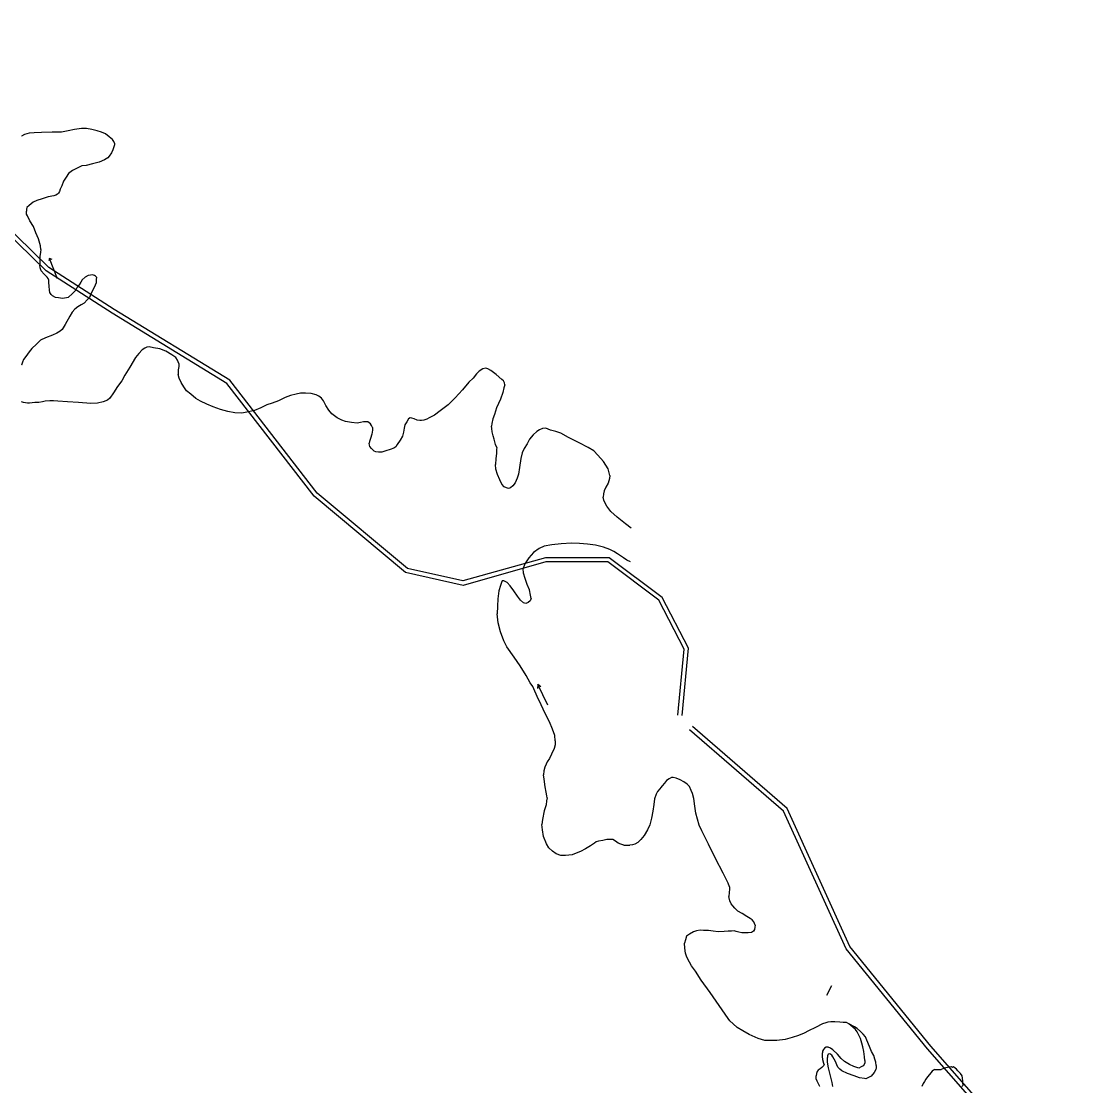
# Model space of a CAD drawing. Header units: millimetres. Extents: x 583 to 26013, y 350 to 21391.
# Drawn here: x 13591 to 14091, y 17384 to 17884 of the extents above; entities that cross this region are included whole.
import ezdxf

# ---------------------------------------------------------------- set-up
doc = ezdxf.new("R2010")
doc.units = ezdxf.units.MM
for name, color, linetype in [('105-QUADRAS_ESTRADAS', 80, 'Continuous'), ('145-', 130, 'Continuous'), ('RIOS', 140, 'Continuous')]:
    doc.layers.add(name, color=color, linetype=linetype)

msp = doc.modelspace()

# ---------------------------------------------------------------- linework, layer by layer
at = {"layer": '105-QUADRAS_ESTRADAS', "color": 0, "linetype": 'Continuous'}
msp.add_line((13971.41551, 17431.30241), (13969.01551, 17426.70241), dxfattribs=at)
at = {"layer": '145-', "color": 0, "linetype": 'Continuous'}
for p, q in [((13597.21551, 17831.60241), (13594.81551, 17831.40241)), ((13600.61551, 17831.80241), (13597.21551, 17831.60241)), ((13605.61551, 17832.00241), (13600.61551, 17831.80241)), ((13608.21551, 17831.90241), (13605.61551, 17832.00241)), ((13610.01551, 17831.90241), (13608.21551, 17831.90241)), ((13613.11551, 17832.60241), (13610.01551, 17831.90241)), ((13616.11551, 17833.20241), (13613.11551, 17832.60241)), ((13619.41551, 17833.60241), (13616.11551, 17833.20241)), ((13621.81551, 17833.60241), (13619.41551, 17833.60241)), ((13624.21551, 17833.20241), (13621.81551, 17833.60241)), ((13626.81551, 17832.60241), (13624.21551, 17833.20241)), ((13628.81551, 17831.90241), (13626.81551, 17832.60241)), ((13630.61551, 17831.10241), (13628.81551, 17831.90241)), ((13592.71551, 17830.80241), (13591.21551, 17830.10241)), ((13591.21551, 17830.10241), (13591.21551, 17830.10241)), ((13594.81551, 17831.40241), (13592.71551, 17830.80241)), ((13632.41551, 17829.80241), (13630.61551, 17831.10241)), ((13634.01551, 17828.50241), (13632.41551, 17829.80241)), ((13634.61551, 17827.50241), (13634.01551, 17828.50241)), ((13634.81551, 17826.70241), (13634.61551, 17827.50241)), ((13634.81551, 17826.70241), (13634.81551, 17826.00241)), ((13633.51551, 17822.20241), (13632.41551, 17820.70241)), ((13634.11551, 17823.60241), (13633.51551, 17822.20241)), ((13634.51551, 17825.00241), (13634.11551, 17823.60241)), ((13634.81551, 17826.00241), (13634.51551, 17825.00241)), ((13624.61551, 17817.00241), (13621.51551, 17816.30241)), ((13627.61551, 17817.80241), (13624.61551, 17817.00241)), ((13630.21551, 17819.00241), (13627.61551, 17817.80241)), ((13631.71551, 17819.90241), (13630.21551, 17819.00241)), ((13632.41551, 17820.70241), (13631.71551, 17819.90241)), ((13613.31551, 17812.50241), (13612.21551, 17810.80241)), ((13615.11551, 17813.90241), (13613.31551, 17812.50241)), ((13617.71551, 17815.20241), (13615.11551, 17813.90241)), ((13619.51551, 17816.10241), (13617.71551, 17815.20241)), ((13621.51551, 17816.30241), (13619.51551, 17816.10241)), ((13610.11551, 17806.80241), (13609.41551, 17805.20241)), ((13610.91551, 17809.00241), (13610.11551, 17806.80241)), ((13612.21551, 17810.80241), (13610.91551, 17809.00241)), ((13603.71551, 17801.50241), (13600.91551, 17800.60241)), ((13606.41551, 17802.10241), (13603.71551, 17801.50241)), ((13607.41551, 17802.40241), (13606.41551, 17802.10241)), ((13608.11551, 17802.80241), (13607.41551, 17802.40241)), ((13608.61551, 17803.30241), (13608.11551, 17802.80241)), ((13609.11551, 17804.10241), (13608.61551, 17803.30241)), ((13609.41551, 17805.20241), (13609.11551, 17804.10241)), ((13593.81551, 17796.50241), (13593.51551, 17795.80241)), ((13594.81551, 17797.50241), (13593.81551, 17796.50241)), ((13596.71551, 17799.00241), (13594.81551, 17797.50241)), ((13598.41551, 17799.80241), (13596.71551, 17799.00241)), ((13600.91551, 17800.60241), (13598.41551, 17799.80241)), ((13593.51551, 17795.80241), (13593.51551, 17794.80241)), ((13593.61551, 17793.50241), (13593.51551, 17794.80241)), ((13594.01551, 17792.60241), (13593.61551, 17793.50241)), ((13595.21551, 17790.30241), (13594.01551, 17792.60241)), ((13596.81551, 17787.70241), (13595.21551, 17790.30241)), ((13598.01551, 17784.70241), (13596.81551, 17787.70241)), ((13599.21551, 17781.80241), (13598.01551, 17784.70241)), ((13600.11551, 17778.60241), (13599.21551, 17781.80241)), ((13600.31551, 17776.90241), (13600.11551, 17778.60241)), ((13600.31551, 17776.90241), (13600.21551, 17775.60241)), ((13600.21551, 17775.60241), (13599.91551, 17773.60241)), ((13599.91551, 17773.60241), (13599.91551, 17771.40241)), ((13604.41551, 17772.70241), (13604.11551, 17771.50241)), ((13608.11551, 17763.10241), (13604.41551, 17772.70241)), ((13605.61551, 17772.10241), (13604.41551, 17772.70241)), ((13599.91551, 17771.40241), (13599.81551, 17769.50241)), ((13600.01551, 17768.30241), (13599.81551, 17769.50241)), ((13600.51551, 17766.90241), (13600.01551, 17768.30241)), ((13601.81551, 17765.30241), (13600.51551, 17766.90241)), ((13603.21551, 17763.80241), (13601.81551, 17765.30241)), ((13603.71551, 17763.30241), (13603.21551, 17763.80241)), ((13604.01551, 17762.50241), (13603.71551, 17763.30241)), ((13604.11551, 17761.40241), (13604.01551, 17762.50241)), ((13619.01551, 17761.50241), (13618.31551, 17760.30241)), ((13619.71551, 17762.60241), (13619.01551, 17761.50241)), ((13621.11551, 17763.90241), (13619.71551, 17762.60241)), ((13622.51551, 17764.70241), (13621.11551, 17763.90241)), ((13623.61551, 17764.80241), (13622.51551, 17764.70241)), ((13624.51551, 17764.90241), (13623.61551, 17764.80241)), ((13625.51551, 17764.70241), (13624.51551, 17764.90241)), ((13626.01551, 17764.40241), (13625.51551, 17764.70241)), ((13626.41551, 17763.80241), (13626.01551, 17764.40241)), ((13626.31551, 17762.80241), (13626.21551, 17761.20241)), ((13626.41551, 17763.80241), (13626.31551, 17762.80241)), ((13604.21551, 17759.60241), (13604.11551, 17761.40241)), ((13604.31551, 17757.80241), (13604.21551, 17759.60241)), ((13604.61551, 17756.70241), (13604.31551, 17757.80241)), ((13605.21551, 17755.80241), (13604.61551, 17756.70241)), ((13616.61551, 17757.60241), (13615.11551, 17756.20241)), ((13617.41551, 17759.20241), (13616.61551, 17757.60241)), ((13618.31551, 17760.30241), (13617.41551, 17759.20241)), ((13625.31551, 17759.00241), (13624.01551, 17756.30241)), ((13626.21551, 17761.20241), (13625.31551, 17759.00241)), ((13605.81551, 17755.10241), (13605.21551, 17755.80241)), ((13607.21551, 17754.40241), (13605.81551, 17755.10241)), ((13608.61551, 17754.10241), (13607.21551, 17754.40241)), ((13610.41551, 17753.80241), (13608.61551, 17754.10241)), ((13612.41551, 17754.20241), (13610.41551, 17753.80241)), ((13613.11551, 17754.30241), (13612.41551, 17754.20241)), ((13615.11551, 17756.20241), (13613.11551, 17754.30241)), ((13620.61551, 17751.70241), (13619.31551, 17750.90241)), ((13622.11551, 17753.20241), (13620.61551, 17751.70241)), ((13623.11551, 17754.40241), (13622.11551, 17753.20241)), ((13624.01551, 17756.30241), (13623.11551, 17754.40241)), ((13615.01551, 17747.40241), (13613.91551, 17745.50241)), ((13616.21551, 17748.80241), (13615.01551, 17747.40241)), ((13617.71551, 17749.90241), (13616.21551, 17748.80241)), ((13619.31551, 17750.90241), (13617.71551, 17749.90241)), ((13611.71551, 17741.70241), (13610.31551, 17739.30241)), ((13613.91551, 17745.50241), (13611.71551, 17741.70241)), ((13605.71551, 17736.70241), (13602.51551, 17735.40241)), ((13607.81551, 17737.60241), (13605.71551, 17736.70241)), ((13609.41551, 17738.60241), (13607.81551, 17737.60241)), ((13610.31551, 17739.30241), (13609.41551, 17738.60241)), ((13598.21551, 17732.50241), (13596.11551, 17730.40241)), ((13600.21551, 17734.30241), (13598.21551, 17732.50241)), ((13602.51551, 17735.40241), (13600.21551, 17734.30241)), ((13593.21551, 17726.70241), (13592.11551, 17725.20241)), ((13594.81551, 17728.80241), (13593.21551, 17726.70241)), ((13596.11551, 17730.40241), (13594.81551, 17728.80241)), ((13646.31551, 17728.00241), (13644.81551, 17726.10241)), ((13647.81551, 17729.70241), (13646.31551, 17728.00241)), ((13649.11551, 17730.50241), (13647.81551, 17729.70241)), ((13650.01551, 17731.00241), (13649.11551, 17730.50241)), ((13651.11551, 17731.10241), (13650.01551, 17731.00241)), ((13653.21551, 17730.70241), (13651.11551, 17731.10241)), ((13656.11551, 17730.20241), (13653.21551, 17730.70241)), ((13658.91551, 17729.20241), (13656.11551, 17730.20241)), ((13661.81551, 17727.50241), (13658.91551, 17729.20241)), ((13663.61551, 17726.10241), (13661.81551, 17727.50241)), ((13591.71551, 17724.00241), (13591.21551, 17722.60241)), ((13591.21551, 17722.60241), (13591.21551, 17722.60241)), ((13592.11551, 17725.20241), (13591.71551, 17724.00241)), ((13642.11551, 17721.60241), (13639.71551, 17717.90241)), ((13644.81551, 17726.10241), (13642.11551, 17721.60241)), ((13664.41551, 17724.90241), (13663.61551, 17726.10241)), ((13665.11551, 17723.40241), (13664.41551, 17724.90241)), ((13665.01551, 17721.90241), (13664.81551, 17720.40241)), ((13665.11551, 17723.40241), (13665.01551, 17721.90241)), ((13639.71551, 17717.90241), (13638.31551, 17715.20241)), ((13664.81551, 17720.40241), (13664.71551, 17718.20241)), ((13665.21551, 17716.50241), (13664.71551, 17718.20241)), ((13666.21551, 17714.40241), (13665.21551, 17716.50241)), ((13804.81551, 17718.50241), (13803.21551, 17716.40241)), ((13806.11551, 17719.70241), (13804.81551, 17718.50241)), ((13807.71551, 17720.90241), (13806.11551, 17719.70241)), ((13809.21551, 17721.10241), (13807.71551, 17720.90241)), ((13810.11551, 17720.90241), (13809.21551, 17721.10241)), ((13811.51551, 17720.10241), (13810.11551, 17720.90241)), ((13814.01551, 17718.20241), (13811.51551, 17720.10241)), ((13816.71551, 17715.90241), (13814.01551, 17718.20241)), ((13636.31551, 17712.60241), (13634.41551, 17709.60241)), ((13638.31551, 17715.20241), (13636.31551, 17712.60241)), ((13667.41551, 17712.40241), (13666.21551, 17714.40241)), ((13668.61551, 17710.60241), (13667.41551, 17712.40241)), ((13801.21551, 17714.60241), (13798.21551, 17711.00241)), ((13803.21551, 17716.40241), (13801.21551, 17714.60241)), ((13817.41551, 17715.20241), (13816.71551, 17715.90241)), ((13817.61551, 17711.90241), (13817.11551, 17709.80241)), ((13817.91551, 17714.30241), (13817.41551, 17715.20241)), ((13818.01551, 17713.30241), (13817.61551, 17711.90241)), ((13818.01551, 17713.30241), (13817.91551, 17714.30241)), ((13632.71551, 17707.10241), (13631.61551, 17706.10241)), ((13634.41551, 17709.60241), (13632.71551, 17707.10241)), ((13670.71551, 17708.90241), (13668.61551, 17710.60241)), ((13673.11551, 17707.00241), (13670.71551, 17708.90241)), ((13675.21551, 17705.70241), (13673.11551, 17707.00241)), ((13714.91551, 17707.40241), (13711.91551, 17705.90241)), ((13717.51551, 17708.40241), (13714.91551, 17707.40241)), ((13720.11551, 17709.00241), (13717.51551, 17708.40241)), ((13722.11551, 17709.50241), (13720.11551, 17709.00241)), ((13724.51551, 17709.50241), (13722.11551, 17709.50241)), ((13727.21551, 17709.20241), (13724.51551, 17709.50241)), ((13729.51551, 17708.70241), (13727.21551, 17709.20241)), ((13730.81551, 17708.10241), (13729.51551, 17708.70241)), ((13732.11551, 17707.10241), (13730.81551, 17708.10241)), ((13733.01551, 17705.80241), (13732.11551, 17707.10241)), ((13794.71551, 17707.20241), (13791.51551, 17703.90241)), ((13798.21551, 17711.00241), (13794.71551, 17707.20241)), ((13816.11551, 17706.60241), (13814.21551, 17702.50241)), ((13817.11551, 17709.80241), (13816.11551, 17706.60241)), ((13591.21551, 17705.30241), (13591.21551, 17705.30241)), ((13592.21551, 17705.00241), (13591.21551, 17705.30241)), ((13594.11551, 17704.80241), (13592.21551, 17705.00241)), ((13595.01551, 17704.70241), (13594.11551, 17704.80241)), ((13597.51551, 17705.00241), (13595.01551, 17704.70241)), ((13599.41551, 17705.10241), (13597.51551, 17705.00241)), ((13601.11551, 17705.30241), (13599.41551, 17705.10241)), ((13602.41551, 17705.60241), (13601.11551, 17705.30241)), ((13604.61551, 17705.80241), (13602.41551, 17705.60241)), ((13606.21551, 17705.80241), (13604.61551, 17705.80241)), ((13608.21551, 17705.60241), (13606.21551, 17705.80241)), ((13612.81551, 17705.30241), (13608.21551, 17705.60241)), ((13618.01551, 17705.00241), (13612.81551, 17705.30241)), ((13623.81551, 17704.60241), (13618.01551, 17705.00241)), ((13626.91551, 17704.80241), (13623.81551, 17704.60241)), ((13629.51551, 17705.30241), (13626.91551, 17704.80241)), ((13631.61551, 17706.10241), (13629.51551, 17705.30241)), ((13678.21551, 17704.20241), (13675.21551, 17705.70241)), ((13681.21551, 17703.00241), (13678.21551, 17704.20241)), ((13684.71551, 17701.80241), (13681.21551, 17703.00241)), ((13688.01551, 17700.80241), (13684.71551, 17701.80241)), ((13703.61551, 17702.60241), (13700.61551, 17701.30241)), ((13706.31551, 17703.90241), (13703.61551, 17702.60241)), ((13708.81551, 17704.70241), (13706.31551, 17703.90241)), ((13711.91551, 17705.90241), (13708.81551, 17704.70241)), ((13734.11551, 17703.60241), (13733.01551, 17705.80241)), ((13735.51551, 17701.40241), (13734.11551, 17703.60241)), ((13791.51551, 17703.90241), (13787.81551, 17701.10241)), ((13814.21551, 17702.50241), (13813.21551, 17699.40241)), ((13691.41551, 17700.20241), (13688.01551, 17700.80241)), ((13694.71551, 17700.10241), (13691.41551, 17700.20241)), ((13697.71551, 17700.70241), (13694.71551, 17700.10241)), ((13700.61551, 17701.30241), (13697.71551, 17700.70241)), ((13736.91551, 17699.80241), (13735.51551, 17701.40241)), ((13739.41551, 17697.90241), (13736.91551, 17699.80241)), ((13741.51551, 17696.80241), (13739.41551, 17697.90241)), ((13743.31551, 17696.10241), (13741.51551, 17696.80241)), ((13772.91551, 17697.40241), (13772.11551, 17695.90241)), ((13773.71551, 17697.90241), (13772.91551, 17697.40241)), ((13774.51551, 17697.70241), (13773.71551, 17697.90241)), ((13775.51551, 17697.40241), (13774.51551, 17697.70241)), ((13777.01551, 17696.70241), (13775.51551, 17697.40241)), ((13778.21551, 17696.60241), (13777.01551, 17696.70241)), ((13778.91551, 17696.60241), (13778.21551, 17696.60241)), ((13780.11551, 17696.80241), (13778.91551, 17696.60241)), ((13781.51551, 17697.20241), (13780.11551, 17696.80241)), ((13782.51551, 17697.80241), (13781.51551, 17697.20241)), ((13785.01551, 17699.10241), (13782.51551, 17697.80241)), ((13787.81551, 17701.10241), (13785.01551, 17699.10241)), ((13812.41551, 17697.40241), (13812.01551, 17695.20241)), ((13813.21551, 17699.40241), (13812.41551, 17697.40241)), ((13746.11551, 17695.60241), (13743.31551, 17696.10241)), ((13748.81551, 17695.30241), (13746.11551, 17695.60241)), ((13750.31551, 17695.60241), (13748.81551, 17695.30241)), ((13751.81551, 17696.00241), (13750.31551, 17695.60241)), ((13753.81551, 17696.00241), (13751.81551, 17696.00241)), ((13755.11551, 17695.00241), (13753.81551, 17696.00241)), ((13755.51551, 17694.20241), (13755.11551, 17695.00241)), ((13756.01551, 17693.30241), (13755.51551, 17694.20241)), ((13756.01551, 17692.00241), (13755.61551, 17690.20241)), ((13756.01551, 17693.30241), (13756.01551, 17692.00241)), ((13770.91551, 17693.00241), (13770.51551, 17691.20241)), ((13771.11551, 17694.50241), (13770.91551, 17693.00241)), ((13772.11551, 17695.90241), (13771.11551, 17694.50241)), ((13812.01551, 17695.20241), (13811.81551, 17694.00241)), ((13811.91551, 17692.80241), (13811.81551, 17694.00241)), ((13812.21551, 17691.30241), (13811.91551, 17692.80241)), ((13834.41551, 17692.30241), (13833.11551, 17691.40241)), ((13835.81551, 17692.90241), (13834.41551, 17692.30241)), ((13837.31551, 17693.00241), (13835.81551, 17692.90241)), ((13839.51551, 17692.10241), (13837.31551, 17693.00241)), ((13842.01551, 17691.40241), (13839.51551, 17692.10241)), ((13754.61551, 17686.70241), (13754.41551, 17685.90241)), ((13755.01551, 17688.20241), (13754.61551, 17686.70241)), ((13755.61551, 17690.20241), (13755.01551, 17688.20241)), ((13769.01551, 17687.40241), (13767.51551, 17685.30241)), ((13770.11551, 17689.20241), (13769.01551, 17687.40241)), ((13770.51551, 17691.20241), (13770.11551, 17689.20241)), ((13812.61551, 17689.40241), (13812.21551, 17691.30241)), ((13813.11551, 17687.90241), (13812.61551, 17689.40241)), ((13813.71551, 17685.40241), (13813.11551, 17687.90241)), ((13829.71551, 17687.90241), (13828.61551, 17685.70241)), ((13831.31551, 17689.80241), (13829.71551, 17687.90241)), ((13833.11551, 17691.40241), (13831.31551, 17689.80241)), ((13844.31551, 17690.60241), (13842.01551, 17691.40241)), ((13848.01551, 17688.60241), (13844.31551, 17690.60241)), ((13853.01551, 17686.20241), (13848.01551, 17688.60241)), ((13754.51551, 17685.10241), (13754.41551, 17685.90241)), ((13754.71551, 17684.40241), (13754.51551, 17685.10241)), ((13755.51551, 17683.40241), (13754.71551, 17684.40241)), ((13756.71551, 17682.20241), (13755.51551, 17683.40241)), ((13757.61551, 17681.90241), (13756.71551, 17682.20241)), ((13758.81551, 17681.70241), (13757.61551, 17681.90241)), ((13760.31551, 17681.70241), (13758.81551, 17681.70241)), ((13762.31551, 17682.30241), (13760.31551, 17681.70241)), ((13764.21551, 17683.00241), (13762.31551, 17682.30241)), ((13766.01551, 17683.60241), (13764.21551, 17683.00241)), ((13766.91551, 17684.30241), (13766.01551, 17683.60241)), ((13767.51551, 17685.30241), (13766.91551, 17684.30241)), ((13814.31551, 17684.00241), (13813.71551, 17685.40241)), ((13814.21551, 17683.00241), (13814.11551, 17681.10241)), ((13814.31551, 17684.00241), (13814.21551, 17683.00241)), ((13827.21551, 17683.40241), (13826.21551, 17681.40241)), ((13828.61551, 17685.70241), (13827.21551, 17683.40241)), ((13857.21551, 17684.00241), (13853.01551, 17686.20241)), ((13859.81551, 17682.30241), (13857.21551, 17684.00241)), ((13861.81551, 17680.30241), (13859.81551, 17682.30241)), ((13813.91551, 17678.80241), (13813.71551, 17676.00241)), ((13814.11551, 17681.10241), (13813.91551, 17678.80241)), ((13825.61551, 17678.80241), (13825.01551, 17674.60241)), ((13826.21551, 17681.40241), (13825.61551, 17678.80241)), ((13864.41551, 17677.30241), (13861.81551, 17680.30241)), ((13866.51551, 17673.90241), (13864.41551, 17677.30241)), ((13813.81551, 17673.70241), (13813.71551, 17676.00241)), ((13814.61551, 17671.20241), (13813.81551, 17673.70241)), ((13825.01551, 17674.60241), (13824.51551, 17671.40241)), ((13867.31551, 17670.80241), (13866.51551, 17673.90241)), ((13815.71551, 17668.70241), (13814.61551, 17671.20241)), ((13816.71551, 17666.70241), (13815.71551, 17668.70241)), ((13817.81551, 17665.40241), (13816.71551, 17666.70241)), ((13823.01551, 17667.30241), (13821.91551, 17666.00241)), ((13823.91551, 17669.60241), (13823.01551, 17667.30241)), ((13824.51551, 17671.40241), (13823.91551, 17669.60241)), ((13866.51551, 17667.20241), (13865.51551, 17665.30241)), ((13867.21551, 17669.40241), (13866.51551, 17667.20241)), ((13867.31551, 17670.80241), (13867.21551, 17669.40241)), ((13818.91551, 17665.00241), (13817.81551, 17665.40241)), ((13819.81551, 17664.70241), (13818.91551, 17665.00241)), ((13820.71551, 17665.00241), (13819.81551, 17664.70241)), ((13821.91551, 17666.00241), (13820.71551, 17665.00241)), ((13864.41551, 17662.20241), (13864.31551, 17660.60241)), ((13864.71551, 17663.60241), (13864.41551, 17662.20241)), ((13865.51551, 17665.30241), (13864.71551, 17663.60241)), ((13864.51551, 17659.20241), (13864.31551, 17660.60241)), ((13865.01551, 17658.10241), (13864.51551, 17659.20241)), ((13866.01551, 17656.40241), (13865.01551, 17658.10241)), ((13867.81551, 17653.90241), (13866.01551, 17656.40241)), ((13870.81551, 17651.20241), (13867.81551, 17653.90241)), ((13874.71551, 17648.10241), (13870.81551, 17651.20241)), ((13877.41551, 17646.00241), (13874.71551, 17648.10241)), ((13834.21551, 17636.60241), (13831.61551, 17634.60241)), ((13836.51551, 17637.60241), (13834.21551, 17636.60241)), ((13840.21551, 17638.30241), (13836.51551, 17637.60241)), ((13844.51551, 17638.70241), (13840.21551, 17638.30241)), ((13849.31551, 17639.00241), (13844.51551, 17638.70241)), ((13853.11551, 17638.90241), (13849.31551, 17639.00241)), ((13856.81551, 17638.50241), (13853.11551, 17638.90241)), ((13860.61551, 17638.10241), (13856.81551, 17638.50241)), ((13864.41551, 17637.20241), (13860.61551, 17638.10241)), ((13867.31551, 17636.10241), (13864.41551, 17637.20241)), ((13829.31551, 17632.10241), (13827.51551, 17629.40241)), ((13831.61551, 17634.60241), (13829.31551, 17632.10241)), ((13869.31551, 17635.20241), (13867.31551, 17636.10241)), ((13870.91551, 17634.00241), (13869.31551, 17635.20241)), ((13873.81551, 17632.20241), (13870.91551, 17634.00241)), ((13875.31551, 17631.00241), (13873.81551, 17632.20241)), ((13827.51551, 17629.40241), (13826.71551, 17627.10241)), ((13826.91551, 17624.90241), (13826.71551, 17627.10241)), ((13877.11551, 17630.30241), (13875.31551, 17631.00241)), ((13827.61551, 17622.40241), (13826.91551, 17624.90241)), ((13828.51551, 17619.60241), (13827.61551, 17622.40241)), ((13815.31551, 17616.60241), (13814.81551, 17612.90241)), ((13816.01551, 17619.10241), (13815.31551, 17616.60241)), ((13816.51551, 17620.50241), (13816.01551, 17619.10241)), ((13816.91551, 17621.30241), (13816.51551, 17620.50241)), ((13817.61551, 17621.40241), (13816.91551, 17621.30241)), ((13818.21551, 17621.10241), (13817.61551, 17621.40241)), ((13819.21551, 17620.50241), (13818.21551, 17621.10241)), ((13820.61551, 17619.00241), (13819.21551, 17620.50241)), ((13822.31551, 17616.70241), (13820.61551, 17619.00241)), ((13824.01551, 17614.10241), (13822.31551, 17616.70241)), ((13829.61551, 17617.10241), (13828.51551, 17619.60241)), ((13830.21551, 17614.60241), (13829.61551, 17617.10241)), ((13814.81551, 17612.90241), (13814.61551, 17609.40241)), ((13825.41551, 17612.30241), (13824.01551, 17614.10241)), ((13826.91551, 17611.00241), (13825.41551, 17612.30241)), ((13830.01551, 17612.00241), (13829.11551, 17611.20241)), ((13830.41551, 17613.00241), (13830.01551, 17612.00241)), ((13830.41551, 17613.00241), (13830.21551, 17614.60241)), ((13814.61551, 17609.40241), (13814.51551, 17605.80241)), ((13828.01551, 17610.70241), (13826.91551, 17611.00241)), ((13829.11551, 17611.20241), (13828.01551, 17610.70241)), ((13815.01551, 17601.60241), (13814.51551, 17605.80241)), ((13816.01551, 17597.40241), (13815.01551, 17601.60241)), ((13817.61551, 17593.20241), (13816.01551, 17597.40241)), ((13819.01551, 17590.40241), (13817.61551, 17593.20241)), ((13822.51551, 17585.60241), (13819.01551, 17590.40241)), ((13825.21551, 17581.50241), (13822.51551, 17585.60241)), ((13828.11551, 17577.00241), (13825.21551, 17581.50241)), ((13830.01551, 17573.50241), (13828.11551, 17577.00241)), ((13831.21551, 17571.80241), (13830.01551, 17573.50241)), ((13831.71551, 17570.60241), (13831.21551, 17571.80241)), ((13833.61551, 17572.70241), (13833.41551, 17570.80241)), ((13838.21551, 17563.00241), (13833.61551, 17572.70241)), ((13834.91551, 17571.60241), (13833.61551, 17572.70241)), ((13833.21551, 17567.10241), (13831.71551, 17570.60241)), ((13835.21551, 17563.10241), (13833.21551, 17567.10241)), ((13837.01551, 17559.10241), (13835.21551, 17563.10241)), ((13839.01551, 17555.20241), (13837.01551, 17559.10241)), ((13840.51551, 17551.70241), (13839.01551, 17555.20241)), ((13841.51551, 17548.80241), (13840.51551, 17551.70241)), ((13841.71551, 17546.30241), (13841.51551, 17548.80241)), ((13841.21551, 17542.70241), (13840.01551, 17540.00241)), ((13841.71551, 17544.40241), (13841.21551, 17542.70241)), ((13841.71551, 17546.30241), (13841.71551, 17544.40241)), ((13839.01551, 17538.00241), (13838.01551, 17536.40241)), ((13840.01551, 17540.00241), (13839.01551, 17538.00241)), ((13836.41551, 17532.20241), (13836.31551, 17530.30241)), ((13836.81551, 17533.90241), (13836.41551, 17532.20241)), ((13837.51551, 17535.30241), (13836.81551, 17533.90241)), ((13838.01551, 17536.40241), (13837.51551, 17535.30241)), ((13836.51551, 17528.30241), (13836.31551, 17530.30241)), ((13837.01551, 17524.70241), (13836.51551, 17528.30241)), ((13894.01551, 17527.60241), (13893.01551, 17526.40241)), ((13895.21551, 17528.40241), (13894.01551, 17527.60241)), ((13896.31551, 17529.00241), (13895.21551, 17528.40241)), ((13897.11551, 17529.10241), (13896.31551, 17529.00241)), ((13898.51551, 17528.80241), (13897.11551, 17529.10241)), ((13900.41551, 17527.90241), (13898.51551, 17528.80241)), ((13902.11551, 17527.10241), (13900.41551, 17527.90241)), ((13903.61551, 17525.90241), (13902.11551, 17527.10241)), ((13837.41551, 17522.10241), (13837.01551, 17524.70241)), ((13837.81551, 17520.40241), (13837.41551, 17522.10241)), ((13889.81551, 17522.50241), (13889.11551, 17521.30241)), ((13890.81551, 17523.70241), (13889.81551, 17522.50241)), ((13891.31551, 17524.30241), (13890.81551, 17523.70241)), ((13892.01551, 17525.10241), (13891.31551, 17524.30241)), ((13893.01551, 17526.40241), (13892.01551, 17525.10241)), ((13904.81551, 17524.80241), (13903.61551, 17525.90241)), ((13905.51551, 17522.90241), (13904.81551, 17524.80241)), ((13906.21551, 17521.60241), (13905.51551, 17522.90241)), ((13906.81551, 17519.20241), (13906.21551, 17521.60241)), ((13837.71551, 17518.10241), (13837.41551, 17516.30241)), ((13838.01551, 17519.50241), (13837.71551, 17518.10241)), ((13838.01551, 17519.50241), (13837.81551, 17520.40241)), ((13888.41551, 17519.00241), (13888.01551, 17516.40241)), ((13889.11551, 17521.30241), (13888.41551, 17519.00241)), ((13907.31551, 17515.60241), (13906.81551, 17519.20241)), ((13836.51551, 17513.40241), (13835.81551, 17509.40241)), ((13837.41551, 17516.30241), (13836.51551, 17513.40241)), ((13887.61551, 17513.30241), (13886.91551, 17509.90241)), ((13888.01551, 17516.40241), (13887.61551, 17513.30241)), ((13907.81551, 17512.30241), (13907.31551, 17515.60241)), ((13908.51551, 17509.50241), (13907.81551, 17512.30241)), ((13835.81551, 17509.40241), (13835.51551, 17507.00241)), ((13835.71551, 17504.50241), (13835.51551, 17507.00241)), ((13886.11551, 17506.90241), (13885.01551, 17504.50241)), ((13886.91551, 17509.90241), (13886.11551, 17506.90241)), ((13909.31551, 17506.70241), (13908.51551, 17509.50241)), ((13910.61551, 17504.00241), (13909.31551, 17506.70241)), ((13836.21551, 17501.30241), (13835.71551, 17504.50241)), ((13883.51551, 17501.90241), (13881.91551, 17499.90241)), ((13885.01551, 17504.50241), (13883.51551, 17501.90241)), ((13913.71551, 17497.80241), (13910.61551, 17504.00241)), ((13837.71551, 17498.00241), (13836.21551, 17501.30241)), ((13838.81551, 17496.00241), (13837.71551, 17498.00241)), ((13858.31551, 17497.00241), (13856.01551, 17495.60241)), ((13860.21551, 17498.20241), (13858.31551, 17497.00241)), ((13861.01551, 17498.90241), (13860.21551, 17498.20241)), ((13862.11551, 17499.10241), (13861.01551, 17498.90241)), ((13864.01551, 17499.50241), (13862.11551, 17499.10241)), ((13866.01551, 17500.00241), (13864.01551, 17499.50241)), ((13866.61551, 17500.00241), (13866.01551, 17500.00241)), ((13868.71551, 17499.90241), (13866.61551, 17500.00241)), ((13870.01551, 17499.10241), (13868.71551, 17499.90241)), ((13871.21551, 17498.30241), (13870.01551, 17499.10241)), ((13872.61551, 17497.70241), (13871.21551, 17498.30241)), ((13873.91551, 17497.30241), (13872.61551, 17497.70241)), ((13873.91551, 17497.30241), (13876.81551, 17497.30241)), ((13878.01551, 17497.50241), (13876.81551, 17497.30241)), ((13879.11551, 17497.80241), (13878.01551, 17497.50241)), ((13880.51551, 17498.60241), (13879.11551, 17497.80241)), ((13881.91551, 17499.90241), (13880.51551, 17498.60241)), ((13916.91551, 17491.10241), (13913.71551, 17497.80241)), ((13840.41551, 17494.50241), (13838.81551, 17496.00241)), ((13842.21551, 17493.20241), (13840.41551, 17494.50241)), ((13844.41551, 17492.50241), (13842.21551, 17493.20241)), ((13846.61551, 17492.40241), (13844.41551, 17492.50241)), ((13849.71551, 17492.80241), (13846.61551, 17492.40241)), ((13851.51551, 17493.50241), (13849.71551, 17492.80241)), ((13853.61551, 17494.40241), (13851.51551, 17493.50241)), ((13856.01551, 17495.60241), (13853.61551, 17494.40241)), ((13920.61551, 17484.10241), (13916.91551, 17491.10241)), ((13922.91551, 17479.40241), (13920.61551, 17484.10241)), ((13923.51551, 17477.70241), (13922.91551, 17479.40241)), ((13923.51551, 17476.70241), (13923.41551, 17475.10241)), ((13923.51551, 17477.70241), (13923.51551, 17476.70241)), ((13923.41551, 17475.10241), (13923.21551, 17473.20241)), ((13923.71551, 17471.20241), (13923.21551, 17473.20241)), ((13924.31551, 17469.80241), (13923.71551, 17471.20241)), ((13925.11551, 17468.80241), (13924.31551, 17469.80241)), ((13926.01551, 17467.70241), (13925.11551, 17468.80241)), ((13927.51551, 17466.30241), (13926.01551, 17467.70241)), ((13929.51551, 17465.20241), (13927.51551, 17466.30241)), ((13931.71551, 17463.80241), (13929.51551, 17465.20241)), ((13933.21551, 17462.90241), (13931.71551, 17463.80241)), ((13934.21551, 17462.30241), (13933.21551, 17462.90241)), ((13935.01551, 17461.30241), (13934.21551, 17462.30241)), ((13906.71551, 17456.60241), (13904.71551, 17455.60241)), ((13908.01551, 17457.10241), (13906.71551, 17456.60241)), ((13909.71551, 17457.40241), (13908.01551, 17457.10241)), ((13911.31551, 17457.30241), (13909.71551, 17457.40241)), ((13913.71551, 17457.20241), (13911.31551, 17457.30241)), ((13915.91551, 17456.90241), (13913.71551, 17457.20241)), ((13918.21551, 17456.70241), (13915.91551, 17456.90241)), ((13921.01551, 17456.80241), (13918.21551, 17456.70241)), ((13922.91551, 17456.90241), (13921.01551, 17456.80241)), ((13924.51551, 17457.00241), (13922.91551, 17456.90241)), ((13925.71551, 17457.10241), (13924.51551, 17457.00241)), ((13926.71551, 17456.80241), (13925.71551, 17457.10241)), ((13927.91551, 17456.40241), (13926.71551, 17456.80241)), ((13934.81551, 17457.00241), (13933.91551, 17456.30241)), ((13935.21551, 17457.70241), (13934.81551, 17457.00241)), ((13935.61551, 17459.80241), (13935.01551, 17461.30241)), ((13935.41551, 17458.80241), (13935.21551, 17457.70241)), ((13935.61551, 17459.80241), (13935.41551, 17458.80241)), ((13902.81551, 17452.90241), (13902.41551, 17451.30241)), ((13903.41551, 17454.60241), (13902.81551, 17452.90241)), ((13904.71551, 17455.60241), (13903.41551, 17454.60241)), ((13929.31551, 17456.20241), (13927.91551, 17456.40241)), ((13930.81551, 17456.10241), (13929.31551, 17456.20241)), ((13932.31551, 17456.10241), (13930.81551, 17456.10241)), ((13933.91551, 17456.30241), (13932.31551, 17456.10241)), ((13902.51551, 17449.00241), (13902.41551, 17451.30241)), ((13902.81551, 17446.60241), (13902.51551, 17449.00241)), ((13903.51551, 17444.70241), (13902.81551, 17446.60241)), ((13904.81551, 17442.40241), (13903.51551, 17444.70241)), ((13905.71551, 17440.60241), (13904.81551, 17442.40241)), ((13907.51551, 17438.10241), (13905.71551, 17440.60241)), ((13910.21551, 17433.90241), (13907.51551, 17438.10241)), ((13914.51551, 17428.10241), (13910.21551, 17433.90241)), ((13922.91551, 17415.90241), (13914.51551, 17428.10241)), ((13923.71551, 17414.90241), (13922.91551, 17415.90241)), ((13925.31551, 17413.40241), (13923.71551, 17414.90241)), ((13927.21551, 17411.80241), (13925.31551, 17413.40241)), ((13929.81551, 17410.20241), (13927.21551, 17411.80241)), ((13963.91551, 17411.80241), (13960.61551, 17410.10241)), ((13967.11551, 17413.40241), (13963.91551, 17411.80241)), ((13968.81551, 17413.90241), (13967.11551, 17413.40241)), ((13969.71551, 17414.20241), (13968.81551, 17413.90241)), ((13971.11551, 17414.40241), (13969.71551, 17414.20241)), ((13973.01551, 17414.40241), (13971.11551, 17414.40241)), ((13975.31551, 17414.30241), (13973.01551, 17414.40241)), ((13976.91551, 17414.10241), (13975.31551, 17414.30241)), ((13978.41551, 17414.00241), (13976.91551, 17414.10241)), ((13979.61551, 17413.40241), (13978.41551, 17414.00241)), ((13981.41551, 17411.90241), (13979.61551, 17413.40241)), ((13982.21551, 17412.10241), (13979.61551, 17413.40241)), ((13982.61551, 17410.80241), (13981.41551, 17411.90241)), ((13983.51551, 17411.20241), (13982.21551, 17412.10241)), ((13932.81551, 17408.50241), (13929.81551, 17410.20241)), ((13937.01551, 17406.50241), (13932.81551, 17408.50241)), ((13940.11551, 17405.60241), (13937.01551, 17406.50241)), ((13953.01551, 17407.00241), (13949.61551, 17406.10241)), ((13955.91551, 17407.90241), (13953.01551, 17407.00241)), ((13958.61551, 17409.10241), (13955.91551, 17407.90241)), ((13960.61551, 17410.10241), (13958.61551, 17409.10241)), ((13983.41551, 17409.70241), (13982.61551, 17410.80241)), ((13984.21551, 17408.10241), (13983.41551, 17409.70241)), ((13985.01551, 17409.90241), (13983.51551, 17411.20241)), ((13985.01551, 17406.60241), (13984.21551, 17408.10241)), ((13986.31551, 17408.60241), (13985.01551, 17409.90241)), ((13985.61551, 17404.40241), (13985.01551, 17406.60241)), ((13987.31551, 17407.40241), (13986.31551, 17408.60241)), ((13988.01551, 17405.80241), (13987.31551, 17407.40241)), ((13942.01551, 17405.60241), (13940.11551, 17405.60241)), ((13945.81551, 17405.70241), (13942.01551, 17405.60241)), ((13949.61551, 17406.10241), (13945.81551, 17405.70241)), ((13968.11551, 17402.00241), (13967.61551, 17401.40241)), ((13968.91551, 17402.50241), (13968.11551, 17402.00241)), ((13969.81551, 17402.50241), (13968.91551, 17402.50241)), ((13970.91551, 17402.10241), (13969.81551, 17402.50241)), ((13972.11551, 17401.20241), (13970.91551, 17402.10241)), ((13986.11551, 17402.60241), (13985.61551, 17404.40241)), ((13986.61551, 17400.50241), (13986.11551, 17402.60241)), ((13989.31551, 17402.80241), (13988.01551, 17405.80241)), ((13990.21551, 17400.40241), (13989.31551, 17402.80241)), ((13967.21551, 17400.70241), (13967.11551, 17399.80241)), ((13967.11551, 17398.30241), (13967.11551, 17399.80241)), ((13967.41551, 17396.60241), (13967.11551, 17398.30241)), ((13967.61551, 17401.40241), (13967.21551, 17400.70241)), ((13967.81551, 17394.90241), (13967.41551, 17396.60241)), ((13969.61551, 17398.40241), (13969.51551, 17397.60241)), ((13969.61551, 17395.50241), (13969.51551, 17397.60241)), ((13969.81551, 17399.20241), (13969.61551, 17398.40241)), ((13970.61551, 17399.30241), (13969.81551, 17399.20241)), ((13971.11551, 17399.10241), (13970.61551, 17399.30241)), ((13971.51551, 17398.80241), (13971.11551, 17399.10241)), ((13972.01551, 17398.00241), (13971.51551, 17398.80241)), ((13972.71551, 17396.90241), (13972.01551, 17398.00241)), ((13974.21551, 17399.20241), (13972.11551, 17401.20241)), ((13973.31551, 17395.70241), (13972.71551, 17396.90241)), ((13975.91551, 17397.20241), (13974.21551, 17399.20241)), ((13977.51551, 17395.70241), (13975.91551, 17397.20241)), ((13986.91551, 17397.90241), (13986.61551, 17400.50241)), ((13987.11551, 17396.30241), (13986.91551, 17397.90241)), ((13991.21551, 17398.60241), (13990.21551, 17400.40241)), ((13991.81551, 17396.90241), (13991.21551, 17398.60241)), ((13992.21551, 17395.50241), (13991.81551, 17396.90241)), ((13965.21551, 17391.70241), (13964.71551, 17391.10241)), ((13966.11551, 17392.40241), (13965.21551, 17391.70241)), ((13966.81551, 17393.00241), (13966.11551, 17392.40241)), ((13967.51551, 17393.60241), (13966.81551, 17393.00241)), ((13967.81551, 17393.90241), (13967.51551, 17393.60241)), ((13967.91551, 17394.40241), (13967.81551, 17394.90241)), ((13967.91551, 17394.40241), (13967.81551, 17393.90241)), ((13970.01551, 17392.80241), (13969.61551, 17395.50241)), ((13970.81551, 17389.70241), (13970.01551, 17392.80241)), ((13973.91551, 17394.20241), (13973.31551, 17395.70241)), ((13974.31551, 17393.10241), (13973.91551, 17394.20241)), ((13975.31551, 17392.20241), (13974.31551, 17393.10241)), ((13976.31551, 17391.40241), (13975.31551, 17392.20241)), ((13979.91551, 17394.30241), (13977.51551, 17395.70241)), ((13981.91551, 17393.40241), (13979.91551, 17394.30241)), ((13984.21551, 17392.70241), (13981.91551, 17393.40241)), ((13985.31551, 17393.20241), (13984.21551, 17392.70241)), ((13986.21551, 17393.80241), (13985.31551, 17393.20241)), ((13986.81551, 17394.40241), (13986.21551, 17393.80241)), ((13987.01551, 17395.10241), (13986.81551, 17394.40241)), ((13987.11551, 17396.30241), (13987.01551, 17395.10241)), ((13992.21551, 17392.00241), (13991.41551, 17390.60241)), ((13992.41551, 17393.90241), (13992.21551, 17395.50241)), ((13992.41551, 17392.80241), (13992.21551, 17392.00241)), ((13992.41551, 17393.90241), (13992.41551, 17392.80241)), ((14019.31551, 17391.70241), (14018.71551, 17391.20241)), ((14019.91551, 17392.00241), (14019.31551, 17391.70241)), ((14019.91551, 17392.00241), (14022.81551, 17392.00241)), ((14024.41551, 17392.60241), (14022.81551, 17392.00241)), ((14026.51551, 17393.10241), (14024.41551, 17392.60241)), ((14027.71551, 17393.20241), (14026.51551, 17393.10241)), ((14028.21551, 17393.00241), (14027.71551, 17393.20241)), ((14028.71551, 17393.20241), (14028.21551, 17393.00241)), ((14029.51551, 17392.70241), (14028.71551, 17393.20241)), ((14030.11551, 17392.10241), (14029.51551, 17392.70241)), ((14030.71551, 17391.40241), (14030.11551, 17392.10241)), ((13964.31551, 17390.10241), (13964.21551, 17389.10241)), ((13964.21551, 17387.70241), (13964.21551, 17389.10241)), ((13964.71551, 17386.50241), (13964.21551, 17387.70241)), ((13964.71551, 17391.10241), (13964.31551, 17390.10241)), ((13965.41551, 17384.90241), (13964.71551, 17386.50241)), ((13971.41551, 17387.20241), (13970.81551, 17389.70241)), ((13971.71551, 17385.90241), (13971.41551, 17387.20241)), ((13978.91551, 17390.10241), (13976.31551, 17391.40241)), ((13982.01551, 17389.00241), (13978.91551, 17390.10241)), ((13984.61551, 17388.10241), (13982.01551, 17389.00241)), ((13986.91551, 17387.80241), (13984.61551, 17388.10241)), ((13987.51551, 17387.70241), (13986.91551, 17387.80241)), ((13988.41551, 17388.10241), (13987.51551, 17387.70241)), ((13990.01551, 17388.90241), (13988.41551, 17388.10241)), ((13991.41551, 17390.60241), (13990.01551, 17388.90241)), ((14015.71551, 17387.50241), (14015.01551, 17386.40241)), ((14016.41551, 17388.50241), (14015.71551, 17387.50241)), ((14017.41551, 17389.60241), (14016.41551, 17388.50241)), ((14018.71551, 17391.20241), (14017.41551, 17389.60241)), ((14031.91551, 17390.20241), (14030.71551, 17391.40241)), ((14032.71551, 17389.00241), (14031.91551, 17390.20241)), ((14032.91551, 17387.90241), (14032.71551, 17389.00241)), ((14033.11551, 17386.50241), (14032.91551, 17387.90241)), ((14033.11551, 17385.30241), (14033.11551, 17386.50241)), ((13965.91551, 17384.00241), (13965.41551, 17384.90241)), ((13965.91551, 17384.00241), (13965.91551, 17384.00241)), ((13972.11551, 17384.00241), (13971.71551, 17385.90241)), ((13972.11551, 17384.00241), (13972.11551, 17384.00241)), ((14014.41551, 17385.40241), (14013.81551, 17384.00241)), ((14015.01551, 17386.40241), (14014.41551, 17385.40241)), ((14033.01551, 17384.50241), (14032.51551, 17384.00241)), ((14032.51551, 17384.00241), (14032.51551, 17384.00241)), ((14033.11551, 17385.30241), (14033.01551, 17384.50241))]:
    msp.add_line(p, q, dxfattribs=at)
at = {"layer": 'RIOS', "lineweight": 25, "flags": 128}
for points in [[(13899.30746, 17558.38252), (13902.30286, 17589.30942), (13890.32194, 17612.25507), (13866.3601, 17630.21266), (13837.40615, 17630.21266), (13798.46833, 17619.23866), (13771.51108, 17625.22438), (13728.57951, 17661.13956), (13687.64498, 17714.01466), (13633.73084, 17746.93666), (13602.78019, 17766.88956), (13549.20767, 17819.13677), (13500.23713, 17889.23201)], [(13901.29814, 17558.18971), (13904.35085, 17589.70823), (13891.88467, 17613.58323), (13867.02636, 17632.21266), (13837.1297, 17632.21266), (13798.41038, 17621.30024), (13772.42049, 17627.07116), (13730.02862, 17662.53484), (13689.00125, 17715.52987), (13634.79399, 17748.63086), (13604.03273, 17768.46166), (13550.73913, 17820.43686), (13502.11615, 17890.0346)], [(14097.86458, 17148.82541), (14085.94447, 17290.71536), (14059.27234, 17355.86004), (14017.98784, 17403.04483), (13979.97324, 17449.75254), (13950.53764, 17514.49352), (13906.14344, 17552.91952)], [(14095.87693, 17148.59448), (14083.9772, 17290.24183), (14057.54773, 17354.79386), (14016.45917, 17401.7547), (13978.25931, 17448.69004), (13948.89802, 17513.26757), (13904.83453, 17551.40731)]]:
    msp.add_lwpolyline(points, dxfattribs=at)

doc.saveas('drawing.dxf')
